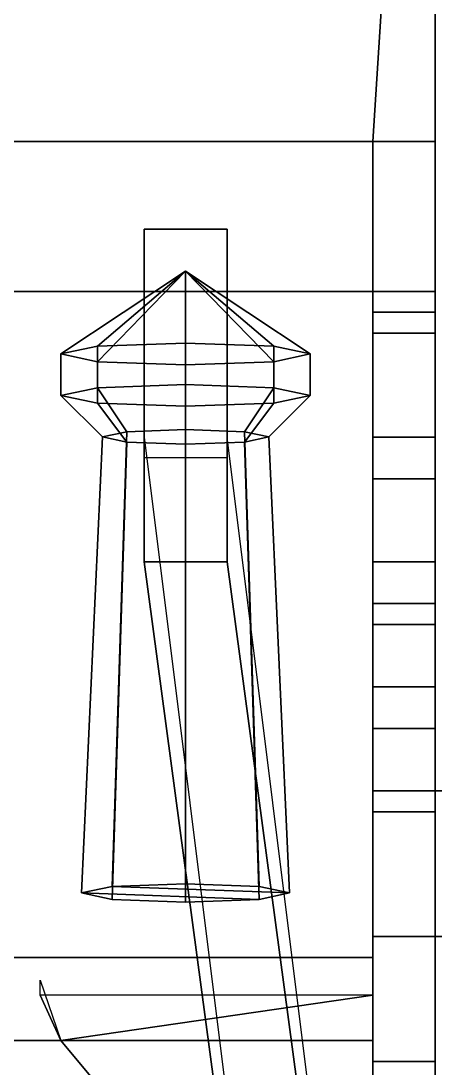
# Model space of a CAD drawing. Header units: millimetres. Extents: x -1.5 to 1.5, y -4.1 to 6.9.
# Drawn here: x 0.601 to 0.8, y -2.043 to -1.54 of the extents above; entities that cross this region are included whole.
import ezdxf

# ---------------------------------------------------------------- set-up
doc = ezdxf.new("R2010")
doc.units = ezdxf.units.MM
for name, color, linetype in [('7tp_fenders', 6, 'Continuous'), ('7tp_hull', 7, 'Continuous'), ('c7p_fenders', 6, 'Continuous'), ('c7p_hull', 7, 'Continuous'), ('snow_plough', 2, 'Continuous')]:
    doc.layers.add(name, color=color, linetype=linetype)

msp = doc.modelspace()

# ---------------------------------------------------------------- linework, layer by layer
for points in [[(0.8, -2.03, 0.9), (0.8, -1.99, 0.68), (0.8, 1.98, 0.47), (0.8, 2.06, 0.93)], [(0.8, -1.99, 0.68), (0.8, -1.67, 0.4), (0.8, 1.46, 0.4), (0.8, 1.98, 0.47)], [(0.8, 1.46, 0.4), (0.8, -1.67, 0.4), (-0.8, -1.67, 0.4), (-0.8, 1.46, 0.4)], [(-0.77, -1.598, 0.98), (-0.77, -2.03, 0.9), (0.77, -2.03, 0.9), (0.77, -1.598, 0.98)], [(0.77, -1.598, 0.98), (0.77, -1.68, 0.98), (0.8, -1.68, 0.98), (0.8, -1.598, 0.98)], [(0.77, -2.03, 0.9), (0.77, -1.68, 0.98), (0.77, -1.598, 0.98), (0.77, -2.03, 0.9)], [(0.8, -2.03, 0.9), (0.8, -1.598, 0.98), (0.8, -1.68, 0.98), (0.8, -2.03, 0.9)], [(0.63757, -1.69634, 0.97861), (0.62, -1.70004, 1.02087), (0.68, -1.66019, 1.02436)], [(0.62, -1.70004, 1.02087), (0.63757, -1.70374, 1.06314), (0.68, -1.66019, 1.02436)], [(0.68, -1.69481, 0.9611), (0.63757, -1.69634, 0.97861), (0.68, -1.66019, 1.02436)], [(0.63757, -1.70374, 1.06314), (0.68, -1.70527, 1.08064), (0.68, -1.66019, 1.02436)], [(0.74, -1.70004, 1.02087), (0.72243, -1.69634, 0.97861), (0.68, -1.66019, 1.02436)], [(0.72243, -1.69634, 0.97861), (0.68, -1.69481, 0.9611), (0.68, -1.66019, 1.02436)], [(0.68, -1.70527, 1.08064), (0.72243, -1.70374, 1.06314), (0.68, -1.66019, 1.02436)], [(0.72243, -1.70374, 1.06314), (0.74, -1.70004, 1.02087), (0.68, -1.66019, 1.02436)], [(-0.77, -1.99, 0.68), (-0.77, -1.67, 0.4), (0.77, -1.67, 0.4), (0.77, -1.99, 0.68)], [(0.77, -1.69, 0.4), (0.77, -1.67, 0.4), (0.8, -1.67, 0.4), (0.8, -1.69, 0.4)], [(0.77, -1.99, 0.68), (0.77, -1.67, 0.4), (0.77, -1.69, 0.4), (0.77, -1.76, 0.46)], [(0.8, -1.76, 0.46), (0.8, -1.69, 0.4), (0.8, -1.67, 0.4), (0.8, -1.99, 0.68)], [(0.77, -1.68, 0.98), (0.77, -1.74, 1.03), (0.8, -1.74, 1.03), (0.8, -1.68, 0.98)], [(0.77, -2.06, 1.02), (0.77, -1.98, 1.06), (0.77, -1.68, 0.98), (0.77, -2.03, 0.9)], [(0.77, -1.91, 1.07), (0.77, -1.88, 1.07), (0.77, -1.68, 0.98), (0.77, -1.98, 1.06)], [(0.77, -1.83, 1.06), (0.77, -1.74, 1.03), (0.77, -1.68, 0.98), (0.77, -1.88, 1.07)], [(0.8, -2.03, 0.9), (0.8, -1.68, 0.98), (0.8, -1.98, 1.06), (0.8, -2.06, 1.02)], [(0.8, -1.98, 1.06), (0.8, -1.68, 0.98), (0.8, -1.88, 1.07), (0.8, -1.91, 1.07)], [(0.8, -1.88, 1.07), (0.8, -1.68, 0.98), (0.8, -1.74, 1.03), (0.8, -1.83, 1.06)], [(0.77, -1.76, 0.46), (0.77, -1.69, 0.4), (0.8, -1.69, 0.4), (0.8, -1.76, 0.46)], [(0.63757, -1.69634, 0.97861), (0.68, -1.69481, 0.9611), (0.68, -1.71473, 0.95936), (0.63757, -1.71626, 0.97686)], [(0.68, -1.69481, 0.9611), (0.72243, -1.69634, 0.97861), (0.72243, -1.71626, 0.97686), (0.68, -1.71473, 0.95936)], [(0.62, -1.70004, 1.02087), (0.63757, -1.69634, 0.97861), (0.63757, -1.71626, 0.97686), (0.62, -1.71996, 1.01913)], [(0.63757, -1.70374, 1.06314), (0.62, -1.70004, 1.02087), (0.62, -1.71996, 1.01913), (0.63757, -1.72366, 1.06139)], [(0.72243, -1.69634, 0.97861), (0.74, -1.70004, 1.02087), (0.74, -1.71996, 1.01913), (0.72243, -1.71626, 0.97686)], [(0.74, -1.70004, 1.02087), (0.72243, -1.70374, 1.06314), (0.72243, -1.72366, 1.06139), (0.74, -1.71996, 1.01913)], [(0.68, -1.70527, 1.08064), (0.63757, -1.70374, 1.06314), (0.63757, -1.72366, 1.06139), (0.68, -1.72519, 1.0789)], [(0.72243, -1.70374, 1.06314), (0.68, -1.70527, 1.08064), (0.68, -1.72519, 1.0789), (0.72243, -1.72366, 1.06139)], [(0.63757, -1.71626, 0.97686), (0.68, -1.71473, 0.95936), (0.68, -1.7364, 0.97754), (0.65172, -1.73742, 0.98921)], [(0.68, -1.71473, 0.95936), (0.72243, -1.71626, 0.97686), (0.70828, -1.73742, 0.98921), (0.68, -1.7364, 0.97754)], [(0.62, -1.71996, 1.01913), (0.63757, -1.71626, 0.97686), (0.65172, -1.73742, 0.98921), (0.64, -1.73989, 1.01739)], [(0.63757, -1.72366, 1.06139), (0.62, -1.71996, 1.01913), (0.64, -1.73989, 1.01739), (0.65172, -1.74235, 1.04556)], [(0.72243, -1.71626, 0.97686), (0.74, -1.71996, 1.01913), (0.72, -1.73989, 1.01739), (0.70828, -1.73742, 0.98921)], [(0.74, -1.71996, 1.01913), (0.72243, -1.72366, 1.06139), (0.70828, -1.74235, 1.04556), (0.72, -1.73989, 1.01739)], [(0.68, -1.72519, 1.0789), (0.63757, -1.72366, 1.06139), (0.65172, -1.74235, 1.04556), (0.68, -1.74337, 1.05723)], [(0.72243, -1.72366, 1.06139), (0.68, -1.72519, 1.0789), (0.68, -1.74337, 1.05723), (0.70828, -1.74235, 1.04556)], [(0.64, -1.73989, 1.01739), (0.65172, -1.73742, 0.98921), (0.64464, -1.95597, 0.96299), (0.63, -1.95905, 0.99821)], [(0.65172, -1.74235, 1.04556), (0.64, -1.73989, 1.01739), (0.63, -1.95905, 0.99821), (0.64464, -1.96213, 1.03343)], [(0.65172, -1.73742, 0.98921), (0.68, -1.7364, 0.97754), (0.68, -1.95469, 0.9484), (0.64464, -1.95597, 0.96299)], [(0.68, -1.7364, 0.97754), (0.70828, -1.73742, 0.98921), (0.71536, -1.95597, 0.96299), (0.68, -1.95469, 0.9484)], [(0.70828, -1.73742, 0.98921), (0.72, -1.73989, 1.01739), (0.73, -1.95905, 0.99821), (0.71536, -1.95597, 0.96299)], [(0.72, -1.73989, 1.01739), (0.70828, -1.74235, 1.04556), (0.71536, -1.96213, 1.03343), (0.73, -1.95905, 0.99821)], [(0.77, -1.74, 1.03), (0.77, -1.83, 1.06), (0.8, -1.83, 1.06), (0.8, -1.74, 1.03)], [(0.68, -1.74337, 1.05723), (0.65172, -1.74235, 1.04556), (0.64464, -1.96213, 1.03343), (0.68, -1.96341, 1.04802)], [(0.70828, -1.74235, 1.04556), (0.68, -1.74337, 1.05723), (0.68, -1.96341, 1.04802), (0.71536, -1.96213, 1.03343)], [(0.77, -1.8, 0.48), (0.77, -1.76, 0.46), (0.8, -1.76, 0.46), (0.8, -1.8, 0.48)], [(0.77, -1.99, 0.68), (0.77, -1.99, 0.68), (0.77, -1.76, 0.46), (0.77, -1.8, 0.48)], [(0.8, -1.8, 0.48), (0.8, -1.76, 0.46), (0.8, -1.99, 0.68)], [(0.77, -1.82, 0.48), (0.77, -1.8, 0.48), (0.8, -1.8, 0.48), (0.8, -1.82, 0.48)], [(0.77, -2.13, 0.58), (0.77, -1.8, 0.48), (0.77, -1.82, 0.48), (0.77, -2.04, 0.5)], [(0.77, -2.17, 0.64), (0.77, -1.99, 0.68), (0.77, -1.8, 0.48), (0.77, -2.13, 0.58)], [(0.8, -2.04, 0.5), (0.8, -1.82, 0.48), (0.8, -1.8, 0.48), (0.8, -2.13, 0.58)], [(0.8, -2.13, 0.58), (0.8, -1.8, 0.48), (0.8, -1.99, 0.68), (0.8, -2.17, 0.64)], [(0.77, -1.86, 0.46), (0.77, -1.82, 0.48), (0.8, -1.82, 0.48), (0.8, -1.86, 0.46)], [(0.77, -2.04, 0.5), (0.77, -1.82, 0.48), (0.77, -1.86, 0.46), (0.77, -1.92, 0.46)], [(0.8, -1.92, 0.46), (0.8, -1.86, 0.46), (0.8, -1.82, 0.48), (0.8, -2.04, 0.5)], [(0.77, -1.83, 1.06), (0.77, -1.88, 1.07), (0.8, -1.88, 1.07), (0.8, -1.83, 1.06)], [(0.77, -1.92, 0.46), (0.77, -1.86, 0.46), (0.8, -1.86, 0.46), (0.8, -1.92, 0.46)], [(0.77, -1.88, 1.07), (0.77, -1.91, 1.07), (0.8, -1.91, 1.07), (0.8, -1.88, 1.07)], [(0.77, -1.91, 1.07), (0.77, -1.98, 1.06), (0.8, -1.98, 1.06), (0.8, -1.91, 1.07)], [(0.77, -2.04, 0.5), (0.77, -1.92, 0.46), (0.8, -1.92, 0.46), (0.8, -2.04, 0.5)], [(0.71536, -1.96213, 1.03343), (0.63, -1.95905, 0.99821), (0.64464, -1.95597, 0.96299), (0.73, -1.95905, 0.99821)], [(0.73, -1.95905, 0.99821), (0.64464, -1.95597, 0.96299), (0.68, -1.95469, 0.9484), (0.71536, -1.95597, 0.96299)], [(0.68, -1.96341, 1.04802), (0.64464, -1.96213, 1.03343), (0.63, -1.95905, 0.99821), (0.71536, -1.96213, 1.03343)], [(0.77, -1.98, 1.06), (0.77, -2.06, 1.02), (0.8, -2.06, 1.02), (0.8, -1.98, 1.06)], [(-0.77, -2.03, 0.9), (-0.77, -1.99, 0.68), (0.77, -1.99, 0.68), (0.77, -2.03, 0.9)], [(0.77, -2.2, 0.72), (0.77, -2.2, 0.8), (0.77, -1.99, 0.68), (0.77, -2.17, 0.64)], [(0.77, -2.17, 0.89), (0.77, -2.03, 0.9), (0.77, -1.99, 0.68), (0.77, -2.2, 0.8)], [(0.8, -2.17, 0.64), (0.8, -1.99, 0.68), (0.8, -2.2, 0.8), (0.8, -2.2, 0.72)], [(0.8, -2.2, 0.8), (0.8, -1.99, 0.68), (0.8, -2.03, 0.9), (0.8, -2.17, 0.89)], [(0.61, -2.00818, 0.78), (0.61, -2.00091, 0.74), (0.62, -2.03, 0.74), (0.62, -2.03, 0.78)], [(0.61, -2.00818, 0.78), (0.61, -2.00818, 0.78), (0.62, -2.03, 0.78), (0.77, -2.00818, 0.78)], [(0.62, -2.03, 0.78), (0.67, -2.09, 0.78), (0.77, -2.14, 0.78), (0.77, -2.00818, 0.78)], [(0.62, -2.03, 0.78), (0.62, -2.03, 0.74), (0.67, -2.09, 0.74), (0.67, -2.09, 0.78)], [(0.77, -2.13, 0.96), (0.77, -2.06, 1.02), (0.77, -2.03, 0.9), (0.77, -2.17, 0.89)], [(0.8, -2.17, 0.89), (0.8, -2.03, 0.9), (0.8, -2.06, 1.02), (0.8, -2.13, 0.96)], [(0.77, -2.13, 0.58), (0.77, -2.04, 0.5), (0.8, -2.04, 0.5), (0.8, -2.13, 0.58)]]:
    msp.add_3dface(points)
at = {"layer": '7tp_fenders'}
for points in [[(0.8, 0.51, 1.05069), (0.8, -1.91, 1.2), (1.19, -1.91, 1.2), (1.16, 0.51, 1.05069)], [(0.8, -1.83, 1.06), (0.8, -1.88, 1.07), (0.8, -1.91, 1.2), (0.8, -0.99888, 1.14379)], [(0.8, -1.74, 1.03), (0.8, -1.83, 1.06), (0.8, -0.99888, 1.14379)], [(0.8, -1.68, 0.98), (0.8, -1.74, 1.03), (0.8, -0.99888, 1.14379)], [(0.8, -1.12822, 1.067), (0.8, -1.598, 0.98), (0.8, -1.68, 0.98), (0.8, -0.99888, 1.14379)], [(0.8, -1.88, 1.07), (0.8, -1.91, 1.07), (0.8, -1.91, 1.2)], [(0.8, -1.91, 1.2), (0.8, -1.98, 1.2), (1.19, -1.98, 1.2), (1.19, -1.91, 1.2)], [(0.8, -1.91, 1.07), (0.8, -1.98, 1.06), (0.8, -1.98, 1.2), (0.8, -1.91, 1.2)], [(0.8, -1.98, 1.2), (0.8, -2.15, 1.14), (1.19, -2.15, 1.14), (1.19, -1.98, 1.2)], [(0.8, -1.98, 1.06), (0.8, -2.06, 1.02), (0.8, -2.15, 1.14), (0.8, -1.98, 1.2)]]:
    msp.add_3dface(points, dxfattribs=at)
at = {"layer": '7tp_hull'}
for points in [[(0.8, -1.12822, 1.067), (0.8, -2.03, 0.9), (0.8, 2.06, 0.93), (0.8, 0.59, 1.15)], [(0.24, -1.12822, 1.067), (-0.77, -1.598, 0.98), (0.77, -1.598, 0.98), (0.8, -1.12822, 1.067)], [(0.8, -1.12822, 1.067), (0.77, -1.598, 0.98), (0.8, -1.598, 0.98), (0.8, -1.12822, 1.067)]]:
    msp.add_3dface(points, dxfattribs=at)
at = {"layer": 'c7p_fenders'}
for points in [[(0.8, -1.19, 1.11217), (0.8, -1.91, 1.16), (1.19, -1.91, 1.16), (0.97, -0.42, 1.06101)], [(0.8, -1.74, 1.03), (0.8, -1.83, 1.06), (0.8, -1.91, 1.16), (0.8, -1.23, 1.11483)], [(0.8, -1.23, 1.02), (0.8, -1.68, 0.98), (0.8, -1.74, 1.03), (0.8, -1.23, 1.11483)], [(0.8, -1.83, 1.06), (0.8, -1.88, 1.07), (0.8, -1.91, 1.16)], [(0.8, -1.88, 1.07), (0.8, -1.91, 1.07), (0.8, -1.91, 1.16)], [(0.8, -1.91, 1.07), (0.8, -1.98, 1.06), (0.8, -1.98, 1.16), (0.8, -1.91, 1.16)], [(0.8, -1.91, 1.16), (0.8, -1.98, 1.16), (1.19, -1.98, 1.16), (1.19, -1.91, 1.16)], [(0.8, -1.98, 1.06), (0.8, -2.06, 1.02), (0.8, -2.15, 1.1), (0.8, -1.98, 1.16)], [(0.8, -1.98, 1.16), (0.8, -2.15, 1.1), (1.19, -2.15, 1.1), (1.19, -1.98, 1.16)]]:
    msp.add_3dface(points, dxfattribs=at)
at = {"layer": 'c7p_hull'}
for points in [[(0.8, 0.95, 0.97), (0.8, -2.03, 0.9), (0.8, 2.06, 0.93)], [(0.8, -1.23, 1.02), (0.8, -2.03, 0.9), (0.8, 0.95, 0.97)], [(-0.8, -1.598, 0.98), (0.8, -1.598, 0.98), (0.8, -1.23, 1.02), (-0.8, -1.23, 1.02)], [(0.8, -1.598, 0.98), (0.8, -2.03, 0.9), (0.8, -2.03, 0.9), (0.8, -1.23, 1.02)]]:
    msp.add_3dface(points, dxfattribs=at)
at = {"layer": 'snow_plough'}
for points in [[(0.66, -1.67, 0.4), (0.66, -1.64, 0.4), (0.66, -1.64, 0.35), (0.66, -1.74, 0.32)], [(0.66, -1.64, 0.4), (0.7, -1.64, 0.4), (0.7, -1.64, 0.35), (0.66, -1.64, 0.35)], [(0.7, -1.64, 0.4), (0.7, -1.67, 0.4), (0.7, -1.74, 0.32), (0.7, -1.64, 0.35)], [(0.66, -1.75, 0.47), (0.66, -1.67, 0.4), (0.66, -1.74, 0.32), (0.66, -1.8, 0.4)], [(0.7, -1.67, 0.4), (0.7, -1.75, 0.47), (0.7, -1.8, 0.4), (0.7, -1.74, 0.32)], [(0.66, -1.8, 0.4), (0.66, -1.74, 0.32), (0.77, -2.62, 0.16), (0.77, -2.62, 0.25)], [(0.7, -1.74, 0.32), (0.7, -1.8, 0.4), (0.81, -2.62, 0.25), (0.81, -2.62, 0.16)], [(0.7, -1.75, 0.47), (0.66, -1.75, 0.47), (0.66, -1.8, 0.4), (0.7, -1.8, 0.4)], [(0.7, -1.8, 0.4), (0.66, -1.8, 0.4), (0.77, -2.62, 0.25), (0.81, -2.62, 0.25)]]:
    msp.add_3dface(points, dxfattribs=at)

doc.saveas('drawing.dxf')
